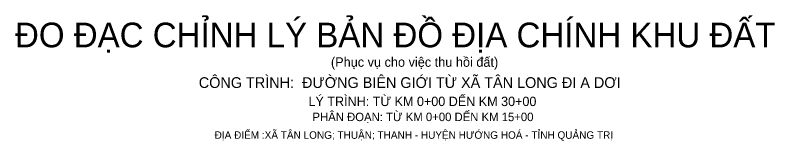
# Model space of a CAD drawing. Extents: x 553073 to 559223, y 1848083 to 1854477.
# Drawn here: x 554786 to 555406, y 1854157 to 1854259 of the extents above; entities that cross this region are included whole.
import ezdxf

# ---------------------------------------------------------------- set-up
doc = ezdxf.new("R2010")
doc.units = 0
doc.layers.add('Level 5', color=7, linetype='Continuous')

msp = doc.modelspace()

# ---------------------------------------------------------------- texts
at = {"layer": 'Level 5'}
for s, height, p in [('ĐO ĐẠC CHỈNH LÝ BẢN ĐỒ ĐỊA CHÍNH KHU ĐẤT', 20.16, (554786.29, 1854232.85)), ('(Phục vụ cho việc thu hồi đất)', 7.7436, (555043.89, 1854216.95)), ('CÔNG TRÌNH:  ĐƯỜNG BIÊN GIỚI TỪ XÃ TÂN LONG ĐI A DƠI', 8.7839, (554936.17, 1854199.67)), ('LÝ TRÌNH: TỪ KM 0+00 DẾN KM 30+00', 7.66, (555025.6, 1854184.89)), ('PHÂN ĐOẠN: TỪ KM 0+00 DẾN KM 15+00', 6.9, (555028.85, 1854172.59)), ('ĐỊA ĐIỂM :XÃ TÂN LONG; THUẬN; THANH - HUYỆN HƯỚNG HOÁ - TỈNH QUẢNG TRỊ', 6.1, (554949.09, 1854158.19))]:
    msp.add_text(s, height=height, dxfattribs=at).set_placement(p)

doc.saveas('drawing.dxf')
